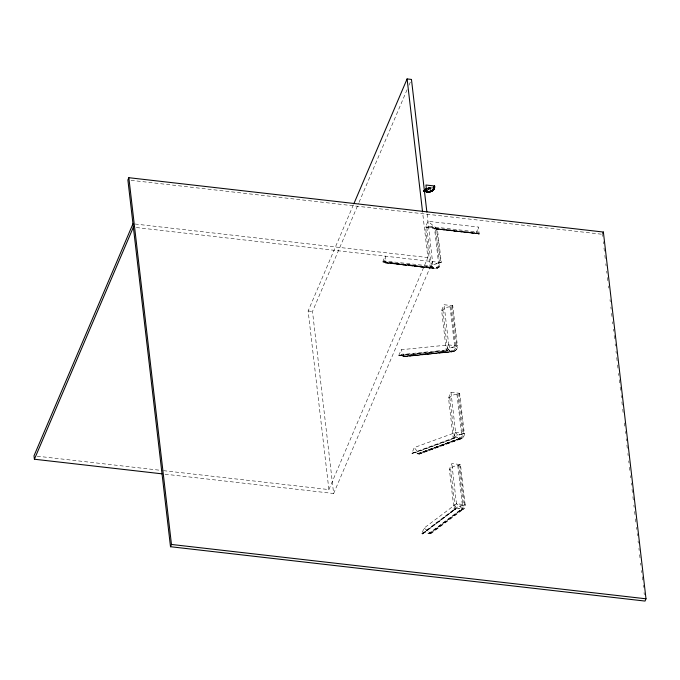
<?xml version="1.0" encoding="UTF-8"?>
<svg xmlns="http://www.w3.org/2000/svg" width="680" height="680" viewBox="0 0 680 680"><rect width="100%" height="100%" fill="white"/><g stroke="black" fill="none" stroke-linecap="round" stroke-linejoin="round"><path stroke-width="0.51" stroke-dasharray="3.4 2.55" d="M431.239 187.102L430.721 189.363L427.49 189.048L427.745 187.935L432.565 186.992M428.4 187.68L427.618 189.49L429.318 189.95L428.315 190.485M429.08 187.468L428.179 189.584M429.786 187.306L428.74 189.737M430.508 187.179L430.049 189.184M432.2 188.47L432.276 187.077M435.523 268.498L433.296 268.464L426.989 213.061M431.069 267.385L430.194 267.274L425.519 226.984C428.153 227.664 431.876 225.199 434.554 228.607A1.326 0.85 53.1 0 0 434.885 228.837L436.296 228.735A1.802 1.147 53.1 0 1 436.679 228.99A0.977 0.62 53.1 0 0 437.01 229.22L479.196 233.963L478.397 227.052L427.95 221.28L425.536 227.162M439.425 264.648L438.838 266.024M455.549 348.1L453.9 350.591L450.704 351.781L455.005 349.333M462.442 435.659L461.805 437.096M463.292 506.923L461.584 509.464L429.216 533.792L428.613 533.638A7.259 4.641 53.1 0 0 422.697 533.749A0.892 0.57 53.1 0 1 421.676 533.774L424.107 528.062L456.475 503.736L465.146 504.73L460.479 464.55L451.809 463.556L449.378 469.268L454.044 509.447A0.909 0.578 53 0 0 454.359 509.668L455.277 509.108M431.281 266.892A0.969 0.705 23.1 0 1 430.431 267.521L430.542 267.3A1.02 0.731 23.1 0 0 431.426 266.637A7.259 4.641 -6.6 0 1 435.736 263.95L439.518 263.109L435.523 228.701M441.635 310.437A0.892 0.57 -6.6 0 0 442.884 309.901A7.259 4.641 -6.6 0 1 450.067 306.825L450.967 306.382A0.935 0.595 -6.6 0 1 452.055 305.975L452.744 305.719L444.074 304.733L441.635 310.437L446.31 350.616L446.683 351.033L447.508 350.37M450.662 351.764L449.259 350.124A7.259 3.051 84.2 0 0 447.44 350.157L446.683 351.033L399.168 355.852L398.786 355.436L446.31 350.616A0.892 0.57 -6.6 0 0 447.55 350.081A7.259 4.641 -6.6 0 1 451.851 347.395L455.642 346.562L450.967 306.382M448.528 398.004A0.892 0.57 -6.6 0 0 449.777 397.469A7.259 4.641 -6.6 0 1 456.96 394.392L457.861 393.95A0.935 0.595 -6.6 0 1 458.949 393.541L459.637 393.286L450.967 392.292L448.528 398.004L453.203 438.183A0.892 0.493 70 0 0 453.441 438.447L455.311 437.283L411.85 453.271L414.281 447.559L455.634 432.471L464.321 433.415M450.967 392.292L455.634 432.471L453.203 438.183A0.892 0.57 -6.6 0 0 454.444 437.648A7.259 4.641 -6.6 0 1 458.745 434.962L462.536 434.129L457.861 393.95M460.479 464.55L459.79 464.805A0.935 0.595 -6.6 0 0 458.711 465.213L457.81 465.656A7.259 4.641 -6.6 0 0 450.619 468.733A0.892 0.57 -6.6 0 1 449.378 469.268M421.676 533.774L454.044 509.447A0.892 0.57 -6.6 0 0 455.285 508.912A7.259 4.641 -6.6 0 1 459.595 506.226L463.377 505.393L458.711 465.213M429.267 533.749L461.839 509.125M411.85 453.271A0.892 0.493 70 0 0 412.683 453.348A7.259 3.978 70 0 1 417.52 453.815L459.493 438.71A0.935 0.51 70 0 1 460.207 438.855L462.256 438.149L463.539 436.781M459.493 438.71L418.004 454.027M426.819 227.315L431.426 266.637A0.892 0.57 -6.6 0 1 430.185 267.163L382.772 261.732L433.1 267.92L437.92 266.892M456.646 349.223C455.677 350.472 452.404 353.149 451.095 351.39L402.942 356.32A7.259 3.051 84.2 0 0 399.398 355.563L399.228 355.835M457.427 345.848L456.484 346.154A0.935 0.595 -6.6 0 0 455.642 346.562L455.642 346.562M422.56 533.987L455.54 508.904L455.2 509.286M429.361 533.553L429.318 533.621A0.935 0.595 53.1 0 1 430.245 533.604L430.822 533.596M461.898 436.9L459.246 438.974L457.079 437.478A7.259 3.978 70 0 0 454.648 437.656L453.84 438.54L412.488 453.628M447.168 350.421L446.513 350.965M419.33 453.985L462.23 438.166M433.373 268.438L385.356 262.879L433.313 268.473L433.041 267.928L432.769 268.311L437.648 267.928L440.521 265.769L437.554 268.039L435.455 268.481L437.418 268.039M479.085 234.073L478.431 233.631A7.259 1.912 -83.5 0 0 476.323 232.892L425.74 227.009M404.26 356.6L403.58 356.209M382.942 262.157L430.55 267.291L430.967 266.704A7.259 1.912 -83.5 0 1 432.123 266.662L432.795 268.302M382.772 261.732L385.203 256.028L386.027 262.879M476.323 232.892L478.397 227.052M163.54 470.662L328.89 489.591L308.133 310.973L353.455 204.706M165.053 474.19L333.642 493.493L312.494 311.474L358.649 203.252M359.065 202.274L407.303 89.182M408.969 85.28L411.459 79.433M328.89 489.591L427.865 257.558L422.611 212.373M333.642 493.493L432.616 261.46M398.786 355.436L401.225 349.732L448.74 344.913L457.41 345.899L452.744 305.719M446.31 350.616L448.74 344.913L444.074 304.733M454.044 509.447L456.475 503.736L451.809 463.556M448.74 344.913L451.758 351.832A9.044 6.528 23.1 0 0 457.402 345.899L457.342 346.018M465.035 504.866L464.227 504.976A0.935 0.595 -6.6 0 0 463.377 505.393L463.377 505.393M464.381 508.045L463.071 509.43L462.34 509.116M418.089 453.942L418.14 453.798A0.935 0.51 70 0 1 418.854 453.942L460.207 438.855M455.634 432.471L460.666 438.948A9.044 6.528 23.1 0 0 464.296 433.466L459.637 393.286M462.485 434.256L462.536 434.129A0.935 0.595 -6.6 0 1 463.377 433.712L464.236 433.559M439.475 263.185L439.518 263.109A0.935 0.595 -6.6 0 1 440.368 262.701L441.303 262.403L437.418 229.177L427.95 221.28M430.431 267.521L430.967 266.704M461.635 509.422L461.728 509.226A0.935 0.595 53.1 0 1 462.613 509.277L463.173 509.32A9.044 6.528 23.1 0 0 465.146 504.73M453.526 438.506L453.611 438.549A0.892 0.493 70 0 0 454.036 438.26L454.648 437.656M438.881 265.889L437.725 267.189L434.579 268.328M462.74 508.164L461.779 509.167M419.254 454.121L418.854 453.942M431.341 267.01L432.293 266.262L384.166 260.925M447.465 350.455L448.477 349.75L448.018 349.851M422.697 533.749L455.753 508.776A7.259 4.641 53.1 0 1 458.685 508.334L461.584 509.464M430.746 533.732L463.173 509.32L456.475 503.736M439.238 267.138L437.554 268.039M441.167 262.591L135.473 227.434M455.387 509.073L455.753 508.776L423.376 533.103M460.938 437.912L418.293 453.671M428.613 533.638L461.057 509.371L460.411 508.98M430.245 533.604L462.613 509.277M385.356 262.879L385.254 262.684A7.259 1.912 -83.5 0 0 383.137 261.859M453.679 351.492L455.337 350.6M464.908 504.934L464.227 504.976M457.173 346.111L456.484 346.154M412.683 453.348L454.036 438.26M417.52 453.815L458.873 438.727M460.666 438.948L419.313 454.036L414.281 447.559M404.132 356.762L451.69 351.917L451.299 351.492M435.736 263.95L437.155 263.653M451.851 347.395L453.279 347.106M458.745 434.962L460.173 434.673M459.595 506.226L461.014 505.937M427.712 188.521L431.995 188.436M441.048 262.667L440.368 262.701M464.066 433.687L463.377 433.712M403.189 356.6L451.435 351.704M400.8 354.628L448.324 349.809M399.398 355.563L446.921 350.744M402.942 356.32L450.916 351.526M451.758 351.832L404.243 356.651L401.225 349.732M437.886 263.585L438.719 263.568M454.01 347.029L454.835 347.012M460.904 434.596L461.728 434.579M461.745 505.861L462.579 505.844M460.437 439.059L459.994 438.651M131.044 180.327L601.358 234.192M429.326 226.457L477.351 231.956M426.377 227.486L478.881 233.52M478.712 233.648L434.554 228.607L438.617 263.551M479.017 233.894L436.679 228.99L440.674 262.718M435.2 228.948L479.196 233.963M135.082 224.026L427.865 257.558M385.254 262.684L432.939 268.056M385.824 262.811L433.245 268.353M308.133 310.973L312.494 311.474M37.162 456.187L162.486 470.535M452.055 305.975L456.798 346.162M458.685 508.334L459.833 508.7M457.079 437.478L457.98 437.979M449.259 350.124L449.879 350.684M424.107 528.062L430.805 533.647M458.43 438.319L458.932 438.796M432.123 266.662L432.421 267.214M450.177 351.058L450.491 351.577M432.548 267.597L432.667 268.115M602.412 234.311L602.659 236.419M603.27 241.689L603.509 243.797M604.001 248.013L604.367 251.175M604.86 255.391L605.226 258.553M605.837 263.815L606.084 265.923M606.696 271.192L606.942 273.3M607.435 277.517L607.801 280.678M608.413 285.949L608.659 288.056M610.002 299.65L610.249 301.758M610.861 307.028L611.108 309.137M611.592 313.352L611.966 316.514M612.578 321.784L612.825 323.892M613.437 329.162L613.674 331.271M614.167 335.486L614.533 338.649M615.145 343.918L615.391 346.026M616.004 351.288L616.25 353.396M616.743 357.612L617.108 360.774M617.601 364.99L617.967 368.152M618.579 373.422L618.825 375.53M619.31 379.746L619.684 382.908M620.168 387.124L620.534 390.286M621.146 395.556L621.392 397.664M621.885 401.88L622.251 405.042M622.744 409.258L623.11 412.42M624.333 422.96L624.699 426.122M625.311 431.392L625.558 433.491M626.169 438.762L626.416 440.869M626.909 445.085L627.274 448.248M627.887 453.517L628.133 455.625M628.745 460.896L628.991 463.004M629.476 467.219L629.841 470.381M630.462 475.651L630.7 477.76M631.312 483.029L631.558 485.137M632.052 489.353L632.417 492.515M632.91 496.731L633.275 499.894M633.887 505.163L634.134 507.271M634.619 511.488L634.992 514.649M635.477 518.857L635.851 522.019M636.463 527.289L636.701 529.397M637.194 533.613L637.44 535.721M638.053 540.991L638.299 543.099M638.911 548.369L639.158 550.477M639.642 554.693L640.008 557.855M640.628 563.125L640.866 565.233M641.478 570.503L641.725 572.611M642.217 576.827L642.583 579.989M643.195 585.259L643.442 587.367M644.053 592.637L644.3 594.745M450.067 306.825L454.741 347.004M458.949 393.541L463.615 433.721M456.96 394.392L461.635 434.571M442.884 309.901L447.55 350.081M459.79 464.805L464.457 504.985M449.777 397.469L454.444 437.648M457.81 465.656L462.476 505.835M450.619 468.733L455.285 508.912M455.073 509.422A0.901 0.578 53.1 0 1 454.359 509.668M453.543 351.492L451.546 351.909L453.543 351.492"/><path stroke-width="1.02" d="M433.271 189.355L434.477 187.833L434.571 186.09L434.52 187.773L432.591 190.663L428.876 192.023L426.088 191.828L428.672 191.811L432.591 190.663L433.874 189.295L434.63 185.98L425.944 185.028L426.683 191.998L428.876 192.023L432.591 190.663L433.806 189.397L434.63 185.98M424.201 190.655L426.912 189.159M424.328 190.612L423.861 190.91M424.541 190.485L423.938 191.054L426.572 189.507L423.895 190.825L426.547 188.555L426.096 189.618M424.618 190.604L425.127 189.72M424.779 190.154L424.235 191.004M425.544 189.304L424.107 190.494M426.02 188.921L423.929 190.791M432.514 190.697L433.602 189.44L434.571 186.09M434.52 186.116L433.432 189.44L430.559 191.386M426.7 191.989L430.925 191.547L426.7 191.989L428.808 192.006L427.754 191.718L429.326 191.369M424.694 190.528L424.065 190.987L426.53 188.964M128.843 177.701L127.882 179.97L170.501 546.72L645.031 601.069L646 598.799L603.373 232.042L128.843 177.701L171.47 544.459L170.501 546.72M132.974 223.788L34 455.821L34.399 459.229L161.891 473.824M34.399 459.229L133.365 227.188M353.872 203.728L407.099 78.931L411.459 79.433L426.87 212.007M602.735 233.554L603.373 232.042M433.432 189.44L434.001 187.927M434.24 187.927L432.421 190.689L428.876 192.023M426.768 191.887L428.986 191.905L426.606 191.93M430.865 191.573L433.849 189.338L430.797 191.573L428.765 192.006L430.975 191.505L428.706 191.905M426.292 191.581L428.519 191.565M424.702 190.332L424.023 190.885M432.004 190.442L433.118 189.269M432.267 190.655L433.508 189.448M424.311 190.23L425.298 190.009L426.046 191.76M432.659 190.561C426.955 193.605 437.197 188.377 434.163 186.252M434.477 187.833L434.401 186.209L433.806 189.397M424.728 189.924L426.53 189.762L424.524 190.043M426.964 189.839L425.298 190.009M427.796 191.777L429.777 191.361M425.238 189.932L426.793 190.442L425.629 190.434M425.467 190.188L426.488 190.196M425.892 191.123L427.397 191.131L427.108 190.757M426.012 191.641L428.613 191.675M171.47 544.459L646 598.799M407.099 78.931L422.493 211.327"/></g></svg>
